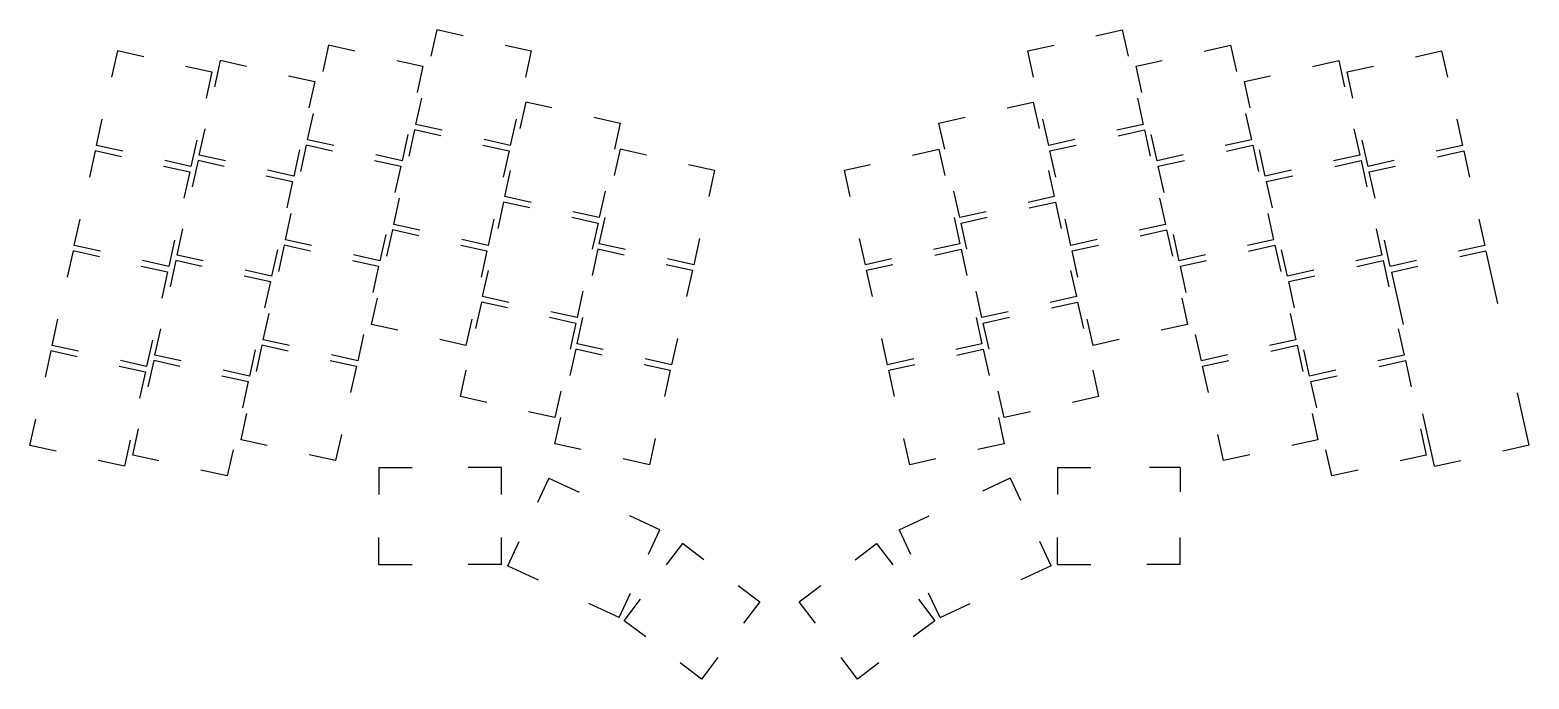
# Model space of a CAD drawing. Extents: x -139 to 139, y -39 to 81.
import ezdxf

# ---------------------------------------------------------------- set-up
doc = ezdxf.new("R2010")
doc.units = 0
doc.layers.add('BLACK', color=7, linetype='CONTINUOUS')

msp = doc.modelspace()

# ---------------------------------------------------------------- linework, layer by layer
at = {"layer": 'BLACK', "linetype": 'CONTINUOUS'}
for p, q in [((-63.747, 81.4875), (-64.8292, 76.606)), ((-58.8655, 80.4053), (-63.747, 81.4875)), ((58.8655, 80.4053), (63.747, 81.4875)), ((63.747, 81.4875), (64.8292, 76.606)), ((-83.8916, 78.6362), (-84.9738, 73.7548)), ((-79.0101, 77.554), (-83.8916, 78.6362)), ((-51.0551, 78.6738), (-46.1737, 77.5916)), ((46.1737, 77.5916), (51.0551, 78.6738)), ((79.0101, 77.554), (83.8916, 78.6362)), ((83.8916, 78.6362), (84.9738, 73.7548)), ((-123.15, 77.5834), (-124.232, 72.7019)), ((-118.269, 76.5012), (-123.15, 77.5834)), ((-104.036, 75.785), (-105.118, 70.9035)), ((-99.1548, 74.7028), (-104.036, 75.785)), ((-71.1998, 75.8225), (-66.3183, 74.7403)), ((-46.1737, 77.5916), (-47.2559, 72.7101)), ((47.2559, 72.7101), (46.1737, 77.5916)), ((66.3183, 74.7403), (71.1998, 75.8225)), ((99.1548, 74.7028), (104.036, 75.785)), ((104.036, 75.785), (105.118, 70.9035)), ((118.269, 76.5012), (123.15, 77.5834)), ((123.15, 77.5834), (124.232, 72.7019)), ((-110.458, 74.7697), (-105.577, 73.6875)), ((-105.577, 73.6875), (-106.659, 68.806)), ((-91.3444, 72.9713), (-86.4629, 71.8891)), ((-66.3183, 74.7403), (-67.4005, 69.8589)), ((67.4005, 69.8589), (66.3183, 74.7403)), ((86.4629, 71.8891), (91.3444, 72.9713)), ((105.577, 73.6875), (110.458, 74.7697)), ((106.659, 68.806), (105.577, 73.6875)), ((-86.4629, 71.8891), (-87.5451, 67.0076)), ((87.5451, 67.0076), (86.4629, 71.8891)), ((-67.6429, 63.9142), (-66.5607, 68.7956)), ((-47.2101, 68.0651), (-48.2923, 63.1836)), ((-42.3287, 66.9829), (-47.2101, 68.0651)), ((42.3287, 66.9829), (47.2101, 68.0651)), ((47.2101, 68.0651), (48.2923, 63.1836)), ((66.5607, 68.7956), (67.6429, 63.9142)), ((-127.046, 60.01), (-125.964, 64.8915)), ((-87.7875, 61.0629), (-86.7053, 65.9444)), ((-48.9874, 64.8997), (-50.0696, 60.0182)), ((-34.5183, 65.2514), (-29.6368, 64.1692)), ((-29.6368, 64.1692), (-30.719, 59.2877)), ((29.6368, 64.1692), (34.5183, 65.2514)), ((30.719, 59.2877), (29.6368, 64.1692)), ((50.0696, 60.0182), (48.9874, 64.8997)), ((86.7053, 65.9444), (87.7875, 61.0629)), ((125.964, 64.8915), (127.046, 60.01)), ((-107.932, 58.2117), (-106.85, 63.0932)), ((-69.132, 62.0485), (-70.2142, 57.167)), ((-67.8702, 62.889), (-68.9524, 58.0076)), ((-62.9887, 61.8068), (-67.8702, 62.889)), ((-62.7614, 62.832), (-67.6429, 63.9142)), ((67.6429, 63.9142), (62.7614, 62.832)), ((62.9887, 61.8069), (67.8702, 62.8891)), ((67.8702, 62.8891), (68.9524, 58.0076)), ((70.2142, 57.167), (69.132, 62.0485)), ((106.85, 63.0932), (107.932, 58.2117)), ((-127.273, 58.9849), (-128.355, 54.1035)), ((-122.392, 57.9027), (-127.273, 58.9849)), ((-122.165, 58.9278), (-127.046, 60.01)), ((-108.39, 60.9956), (-109.473, 56.1141)), ((-89.2766, 59.1972), (-90.3588, 54.3158)), ((-88.0148, 60.0378), (-89.097, 55.1563)), ((-83.1333, 58.9556), (-88.0148, 60.0378)), ((-82.9061, 59.9807), (-87.7875, 61.0629)), ((-55.1783, 60.0753), (-50.2968, 58.9931)), ((-50.0696, 60.0182), (-54.9511, 61.1004)), ((-50.2968, 58.9931), (-51.379, 54.1117)), ((-29.6425, 59.2923), (-30.7247, 54.4108)), ((-24.761, 58.2101), (-29.6425, 59.2923)), ((24.761, 58.2101), (29.6425, 59.2923)), ((29.6425, 59.2923), (30.7247, 54.4108)), ((54.9511, 61.1004), (50.0696, 60.0182)), ((50.2968, 58.9932), (55.1783, 60.0754)), ((51.379, 54.1117), (50.2968, 58.9932)), ((87.7875, 61.0629), (82.906, 59.9807)), ((83.1333, 58.9556), (88.0148, 60.0378)), ((88.0148, 60.0378), (89.097, 55.1563)), ((90.3588, 54.3158), (89.2766, 59.1972)), ((109.473, 56.1141), (108.39, 60.9956)), ((127.046, 60.01), (122.165, 58.9278)), ((122.392, 57.9027), (127.273, 58.9849)), ((127.273, 58.9849), (128.355, 54.1035)), ((-114.581, 56.1712), (-109.7, 55.089)), ((-109.473, 56.1141), (-114.354, 57.1963)), ((-108.159, 57.1866), (-109.242, 52.3051)), ((-103.278, 56.1044), (-108.159, 57.1866)), ((-103.051, 57.1295), (-107.932, 58.2117)), ((-75.3229, 57.2241), (-70.4415, 56.1419)), ((-70.2142, 57.167), (-75.0957, 58.2492)), ((-70.4415, 56.1419), (-71.5237, 51.2604)), ((-16.9506, 56.4786), (-12.0692, 55.3964)), ((12.0692, 55.3964), (16.9506, 56.4786)), ((75.0957, 58.2492), (70.2142, 57.167)), ((70.4415, 56.1419), (75.3229, 57.2241)), ((71.5237, 51.2604), (70.4415, 56.1419)), ((107.932, 58.2117), (103.051, 57.1295)), ((103.278, 56.1044), (108.159, 57.1866)), ((108.159, 57.1866), (109.242, 52.3051)), ((114.354, 57.1963), (109.473, 56.1141)), ((109.7, 55.089), (114.581, 56.1712)), ((-109.7, 55.089), (-110.782, 50.2075)), ((-95.4676, 54.3728), (-90.5861, 53.2907)), ((-90.3588, 54.3158), (-95.2403, 55.398)), ((-90.5861, 53.2907), (-91.6683, 48.4092)), ((-51.106, 50.4918), (-50.0239, 55.3732)), ((-12.0692, 55.3964), (-13.1514, 50.5149)), ((13.1514, 50.5149), (12.0692, 55.3964)), ((50.0239, 55.3732), (51.106, 50.4918)), ((95.2403, 55.398), (90.3588, 54.3158)), ((90.5861, 53.2907), (95.4676, 54.3728)), ((91.6683, 48.4092), (90.5861, 53.2907)), ((110.782, 50.2075), (109.7, 55.089)), ((-71.7661, 45.3157), (-70.6839, 50.1972)), ((-46.2246, 49.4096), (-51.106, 50.4918)), ((-32.4505, 51.4773), (-33.5327, 46.5958)), ((33.5327, 46.5958), (32.4505, 51.4773)), ((51.106, 50.4918), (46.2246, 49.4096)), ((70.6839, 50.1972), (71.7661, 45.3157)), ((-51.3333, 49.4667), (-52.4155, 44.5852)), ((-46.4518, 48.3845), (-51.3333, 49.4667)), ((-33.5327, 46.5958), (-38.4142, 47.678)), ((38.4142, 47.678), (33.5327, 46.5958)), ((46.4518, 48.3845), (51.3333, 49.4667)), ((51.3333, 49.4667), (52.4155, 44.5852)), ((-131.169, 41.4116), (-130.087, 46.2931)), ((-91.9107, 42.4645), (-90.8285, 47.346)), ((-66.8846, 44.2335), (-71.7661, 45.3157)), ((-53.1105, 46.3013), (-54.1927, 41.4198)), ((-38.6415, 46.6529), (-33.76, 45.5707)), ((-33.76, 45.5707), (-34.8422, 40.6893)), ((-33.5384, 41.719), (-32.4562, 46.6005)), ((32.4562, 46.6005), (33.5384, 41.719)), ((33.76, 45.5707), (38.6415, 46.6529)), ((34.8422, 40.6893), (33.76, 45.5707)), ((54.1927, 41.4198), (53.1105, 46.3013)), ((71.7661, 45.3157), (66.8846, 44.2335)), ((90.8285, 47.346), (91.9107, 42.4645)), ((130.087, 46.2931), (131.169, 41.4116)), ((-112.514, 42.3972), (-113.596, 37.5157)), ((-112.055, 39.6132), (-110.973, 44.4947)), ((-87.0292, 41.3823), (-91.9107, 42.4645)), ((-73.2552, 43.45), (-74.3374, 38.5686)), ((-71.9933, 44.2906), (-73.0755, 39.4091)), ((-67.1119, 43.2084), (-71.9933, 44.2906)), ((-54.1927, 41.4198), (-59.0742, 42.502)), ((-14.8829, 42.7045), (-15.9651, 37.8231)), ((15.9651, 37.8231), (14.8829, 42.7045)), ((59.0742, 42.502), (54.1927, 41.4198)), ((67.1119, 43.2084), (71.9933, 44.2906)), ((71.9933, 44.2906), (73.0755, 39.4091)), ((74.3374, 38.5686), (73.2552, 43.45)), ((91.9107, 42.4645), (87.0292, 41.3823)), ((110.973, 44.4947), (112.055, 39.6132)), ((113.596, 37.5157), (112.514, 42.3972)), ((-131.396, 40.3865), (-132.479, 35.505)), ((-126.515, 39.3043), (-131.396, 40.3865)), ((-126.288, 40.3294), (-131.169, 41.4116)), ((-107.174, 38.531), (-112.055, 39.6132)), ((-93.3998, 40.5988), (-94.482, 35.7173)), ((-92.138, 41.4394), (-93.2202, 36.5579)), ((-87.2565, 40.3572), (-92.138, 41.4394)), ((-74.3374, 38.5686), (-79.2189, 39.6508)), ((-59.3015, 41.4769), (-54.42, 40.3947)), ((-54.42, 40.3947), (-55.5022, 35.5132)), ((-33.7657, 40.6939), (-34.8479, 35.8124)), ((-28.8842, 39.6117), (-33.7657, 40.6939)), ((-28.6569, 40.6368), (-33.5384, 41.719)), ((33.5384, 41.719), (28.6569, 40.6368)), ((28.8842, 39.6117), (33.7657, 40.6939)), ((33.7657, 40.6939), (34.8479, 35.8124)), ((54.42, 40.3947), (59.3015, 41.4769)), ((55.5022, 35.5132), (54.42, 40.3947)), ((79.2189, 39.6508), (74.3374, 38.5686)), ((87.2565, 40.3572), (92.138, 41.4394)), ((92.138, 41.4394), (93.2202, 36.5579)), ((94.482, 35.7173), (93.3998, 40.5988)), ((112.055, 39.6132), (107.174, 38.531)), ((131.169, 41.4116), (126.288, 40.3294)), ((131.402, 40.3621), (126.52, 39.2799)), ((131.402, 40.3621), (133.566, 30.5991)), ((-118.705, 37.5728), (-113.823, 36.4906)), ((-113.596, 37.5157), (-118.477, 38.5979)), ((-113.823, 36.4906), (-114.905, 31.6091)), ((-112.283, 38.5881), (-113.365, 33.7066)), ((-107.401, 37.5059), (-112.283, 38.5881)), ((-94.482, 35.7173), (-99.3635, 36.7995)), ((-79.4461, 38.6257), (-74.5646, 37.5435)), ((-74.5646, 37.5435), (-75.6468, 32.662)), ((-55.2292, 31.8933), (-54.147, 36.7748)), ((-21.0738, 37.8802), (-16.1923, 36.798)), ((-15.9651, 37.8231), (-20.8466, 38.9053)), ((-16.1923, 36.798), (-17.2745, 31.9165)), ((20.8466, 38.9053), (15.9651, 37.8231)), ((16.1923, 36.798), (21.0738, 37.8802)), ((17.2745, 31.9165), (16.1923, 36.798)), ((54.147, 36.7748), (55.2292, 31.8933)), ((74.5646, 37.5435), (79.4461, 38.6257)), ((75.6468, 32.662), (74.5646, 37.5435)), ((99.3635, 36.7995), (94.482, 35.7173)), ((107.401, 37.5059), (112.283, 38.5881)), ((112.283, 38.5881), (113.365, 33.7066)), ((118.477, 38.5979), (113.596, 37.5157)), ((113.829, 36.4662), (118.71, 37.5484)), ((113.829, 36.4662), (115.993, 26.7032)), ((-99.5907, 35.7744), (-94.7093, 34.6922)), ((-94.7093, 34.6922), (-95.7915, 29.8107)), ((94.7093, 34.6922), (99.5907, 35.7744)), ((95.7915, 29.8107), (94.7093, 34.6922)), ((-75.8892, 26.7173), (-74.8071, 31.5988)), ((-55.4565, 30.8682), (-56.5387, 25.9867)), ((-50.575, 29.786), (-55.4565, 30.8682)), ((-50.3477, 30.8111), (-55.2292, 31.8933)), ((-36.5737, 32.8789), (-37.6559, 27.9974)), ((37.6559, 27.9974), (36.5737, 32.8789)), ((55.2292, 31.8933), (50.3477, 30.8111)), ((50.575, 29.786), (55.4565, 30.8682)), ((55.4565, 30.8682), (56.5387, 25.9867)), ((74.807, 31.5988), (75.8892, 26.7173)), ((-96.0339, 23.866), (-94.9517, 28.7475)), ((-42.7646, 28.0545), (-37.8832, 26.9723)), ((-37.6559, 27.9974), (-42.5374, 29.0796)), ((-37.6616, 23.1205), (-36.5794, 28.002)), ((36.5794, 28.002), (37.6616, 23.1205)), ((42.5374, 29.0796), (37.6559, 27.9974)), ((37.8832, 26.9723), (42.7646, 28.0545)), ((94.9517, 28.7475), (96.0339, 23.866)), ((-135.292, 22.8132), (-134.21, 27.6946)), ((-116.179, 21.0148), (-115.096, 25.8963)), ((-71.0078, 25.6351), (-75.8892, 26.7173)), ((-57.2337, 27.7028), (-58.3159, 22.8214)), ((-37.8832, 26.9723), (-38.9654, 22.0908)), ((38.9654, 22.0908), (37.8832, 26.9723)), ((58.3159, 22.8214), (57.2337, 27.7029)), ((75.8892, 26.7173), (71.0078, 25.6351)), ((115.096, 25.8963), (116.179, 21.0148)), ((-130.411, 21.731), (-135.292, 22.8132)), ((-116.637, 23.7987), (-117.719, 18.9173)), ((-96.2611, 22.8409), (-97.3433, 17.9594)), ((-91.3797, 21.7587), (-96.2611, 22.8409)), ((-91.1524, 22.7838), (-96.0339, 23.866)), ((-77.3784, 24.8516), (-78.4605, 19.9701)), ((-58.3159, 22.8214), (-63.1974, 23.9036)), ((-32.7801, 22.0383), (-37.6616, 23.1205)), ((-19.0061, 24.1061), (-20.0882, 19.2246)), ((20.0882, 19.2246), (19.0061, 24.1061)), ((37.6616, 23.1205), (32.7801, 22.0383)), ((63.1974, 23.9036), (58.3159, 22.8214)), ((78.4605, 19.9701), (77.3784, 24.8516)), ((96.0339, 23.866), (91.1524, 22.7838)), ((91.3797, 21.7587), (96.2611, 22.8409)), ((96.2611, 22.8409), (97.3433, 17.9594)), ((-135.52, 21.7881), (-136.602, 16.9066)), ((-130.638, 20.7059), (-135.52, 21.7881)), ((-117.719, 18.9173), (-122.6, 19.9995)), ((-116.406, 19.9897), (-117.488, 15.1082)), ((-111.524, 18.9075), (-116.406, 19.9897)), ((-111.297, 19.9326), (-116.179, 21.0148)), ((-97.523, 22.0004), (-98.6052, 17.1189)), ((-83.5693, 20.0272), (-78.6878, 18.945)), ((-78.4605, 19.9701), (-83.342, 21.0523)), ((-37.8888, 22.0954), (-38.971, 17.2139)), ((-33.0074, 21.0132), (-37.8888, 22.0954)), ((-20.0882, 19.2246), (-24.9697, 20.3068)), ((24.9697, 20.3068), (20.0882, 19.2246)), ((33.0074, 21.0132), (37.8888, 22.0954)), ((37.8888, 22.0954), (38.971, 17.2139)), ((83.342, 21.0523), (78.4605, 19.9701)), ((78.6878, 18.945), (83.5693, 20.0272)), ((98.6052, 17.1189), (97.523, 22.0004)), ((116.179, 21.0148), (111.297, 19.9326)), ((111.524, 18.9075), (116.406, 19.9897)), ((116.406, 19.9897), (117.488, 15.1082)), ((-122.828, 18.9743), (-117.946, 17.8921)), ((-117.946, 17.8921), (-119.028, 13.0107)), ((-103.714, 17.176), (-98.8324, 16.0938)), ((-98.6052, 17.1189), (-103.487, 18.2011)), ((-78.6878, 18.945), (-79.77, 14.0635)), ((-59.3524, 13.2949), (-58.2702, 18.1764)), ((-25.197, 19.2817), (-20.3155, 18.1995)), ((-20.3155, 18.1995), (-21.3977, 13.318)), ((20.3155, 18.1995), (25.197, 19.2817)), ((21.3977, 13.318), (20.3155, 18.1995)), ((58.2702, 18.1764), (59.3524, 13.2949)), ((79.77, 14.0635), (78.6878, 18.945)), ((103.487, 18.2011), (98.6052, 17.1189)), ((98.8324, 16.0938), (103.714, 17.176)), ((-98.8324, 16.0938), (-99.9146, 11.2123)), ((-40.6969, 14.2805), (-41.7791, 9.39897)), ((41.7791, 9.39897), (40.6969, 14.2805)), ((99.9146, 11.2123), (98.8324, 16.0938)), ((139.41, 4.23914), (137.246, 14.0021)), ((-54.4709, 12.2127), (-59.3524, 13.2949)), ((59.3524, 13.2949), (54.4709, 12.2127)), ((-139.416, 4.21473), (-138.333, 9.09621)), ((-100.157, 5.2676), (-99.0749, 10.1491)), ((-41.7791, 9.39897), (-46.6605, 10.4812)), ((-41.7848, 4.5221), (-40.7026, 9.40358)), ((40.7026, 9.40358), (41.7848, 4.5221)), ((46.6605, 10.4812), (41.7791, 9.39897)), ((99.0749, 10.1491), (100.157, 5.2676)), ((121.837, 0.34322), (119.672, 10.1062)), ((-120.302, 2.41636), (-119.219, 7.29784)), ((-81.5015, 6.25317), (-82.5837, 1.37169)), ((82.5837, 1.37169), (81.5015, 6.25317)), ((119.219, 7.29784), (120.302, 2.41636)), ((-134.534, 3.13253), (-139.416, 4.21473)), ((-120.76, 5.20029), (-121.842, 0.31882)), ((-101.646, 3.40192), (-102.728, -1.47955)), ((-95.2756, 4.1854), (-100.157, 5.2676)), ((-36.9033, 3.4399), (-41.7848, 4.5221)), ((-23.1292, 5.50767), (-24.2114, 0.62619)), ((24.2114, 0.62619), (23.1292, 5.50767)), ((41.7848, 4.5221), (36.9033, 3.4399)), ((100.157, 5.2676), (95.2756, 4.1854)), ((102.728, -1.47955), (101.646, 3.40192)), ((139.41, 4.23914), (134.529, 3.15694)), ((-121.842, 0.31882), (-126.724, 1.40101)), ((-115.42, 1.33416), (-120.302, 2.41636)), ((-82.5837, 1.37169), (-87.4652, 2.45388)), ((-74.5031, 0.07031), (-74.5031, -4.92969)), ((-74.5031, 0.07031), (-68.3031, 0.07031)), ((-51.7031, 0.07031), (-57.9031, 0.07031)), ((-51.7031, -4.92969), (-51.7031, 0.07031)), ((-24.2114, 0.62619), (-29.0929, 1.70838)), ((29.0929, 1.70838), (24.2114, 0.62619)), ((51.7032, 0.07031), (57.9032, 0.07031)), ((51.7032, 0.07031), (51.7032, -4.92969)), ((74.5032, 0.07031), (68.8032, 0.07031)), ((74.5032, 0.07031), (74.5032, -4.42969)), ((87.4652, 2.45388), (82.5837, 1.37169)), ((120.302, 2.41636), (115.42, 1.33416)), ((121.837, 0.34322), (126.718, 1.42542)), ((-102.728, -1.47955), (-107.61, -0.39736)), ((-42.9091, -1.8793), (-45.0222, -6.41084)), ((-42.9091, -1.8793), (-37.29, -4.49953)), ((42.9091, -1.8793), (37.7431, -4.28822)), ((42.9091, -1.8793), (44.8109, -5.95768)), ((107.61, -0.39736), (102.728, -1.47955)), ((-22.2453, -11.515), (-27.8644, -8.89476)), ((22.2453, -11.515), (27.8644, -8.89476)), ((-74.5031, -17.9297), (-74.5031, -12.9297)), ((-51.7031, -17.9297), (-51.7031, -12.9297)), ((-50.5162, -18.1928), (-48.4031, -13.6613)), ((-24.3584, -16.0465), (-22.2453, -11.515)), ((22.2453, -11.515), (24.3584, -16.0465)), ((50.5162, -18.1928), (48.4031, -13.6613)), ((51.7032, -17.9297), (51.7032, -12.9297)), ((74.5032, -17.9297), (74.5032, -12.9297)), ((-18.0475, -14.0395), (-21.0566, -18.0327)), ((-14.0543, -17.0486), (-18.0475, -14.0395)), ((14.0543, -17.0486), (18.0475, -14.0395)), ((18.0475, -14.0395), (21.0566, -18.0327)), ((-74.5031, -17.9297), (-68.3031, -17.9297)), ((-51.7031, -17.9297), (-57.9031, -17.9297)), ((-50.5162, -18.1928), (-44.8971, -20.8131)), ((50.5162, -18.1928), (44.8971, -20.8131)), ((51.7032, -17.9297), (57.9032, -17.9297)), ((74.5032, -17.9297), (68.3032, -17.9297)), ((-7.66527, -21.8631), (-3.67209, -24.8722)), ((3.67209, -24.8722), (7.66527, -21.8631)), ((-29.8524, -27.8285), (-27.7393, -23.297)), ((-28.8802, -28.415), (-25.8711, -24.4218)), ((-3.67209, -24.8722), (-6.68116, -28.8654)), ((6.68116, -28.8654), (3.67209, -24.8722)), ((25.8711, -24.4218), (28.8802, -28.415)), ((29.8524, -27.8285), (27.7393, -23.297)), ((-29.8524, -27.8285), (-35.4715, -25.2083)), ((29.8524, -27.8285), (35.4715, -25.2083)), ((-24.887, -31.4241), (-28.8802, -28.415)), ((28.8802, -28.415), (24.887, -31.4241)), ((-14.5048, -39.2476), (-18.4979, -36.2386)), ((-11.4957, -35.2545), (-14.5048, -39.2476)), ((14.5048, -39.2476), (11.4957, -35.2545)), ((18.4979, -36.2386), (14.5048, -39.2476))]:
    msp.add_line(p, q, dxfattribs=at)

doc.saveas('drawing.dxf')
